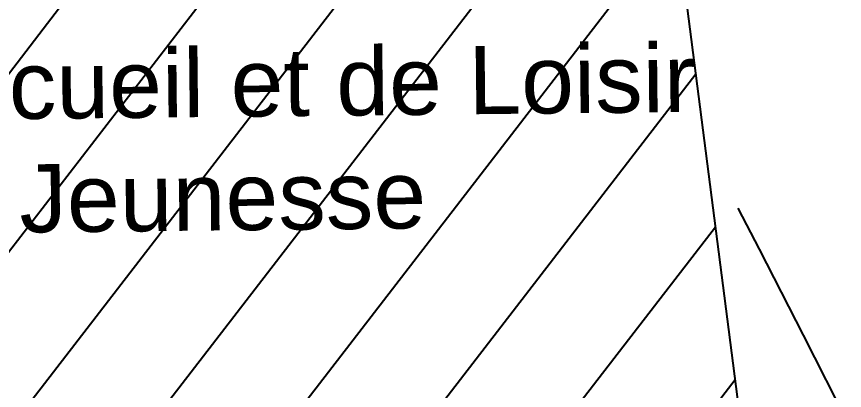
# Model space of a CAD drawing. Header units: millimetres. Extents: x 524954 to 526204, y 9523489 to 9524010.
# Drawn here: x 525605.91 to 525621.12, y 9523815.33 to 9523822.19 of the extents above; entities that cross this region are included whole.
import ezdxf

# ---------------------------------------------------------------- set-up
doc = ezdxf.new("R2010")
doc.units = ezdxf.units.MM
doc.linetypes.add('CACHE2', pattern=[4.7625, 3.175, -1.5875])
for name, color, linetype in [('Bati', 6, 'Continuous'), ('Bati_H', 1, 'Continuous'), ('CN_10_00', 1, 'Continuous'), ('Toponomie', 7, 'CACHE2')]:
    doc.layers.add(name, color=color, linetype=linetype)
doc.styles.get("Standard").update_dxf_attribs({"font": 'arial.ttf'})

msp = doc.modelspace()

# ---------------------------------------------------------------- hatches: boundary and pattern name
at = {"layer": 'Bati_H'}
h = msp.add_hatch(dxfattribs=at)
h.set_pattern_fill('_U', color=256, scale=2, angle=-127.6648, style=0, pattern_type=0)
h.set_pattern_definition([(232.33518954, (0, 0), (1.5831979346, -1.222081953), [])])
h.paths.add_polyline_path([(525613.828, 9523806.487), (525610.574, 9523806.068), (525609.917, 9523810.9), (525609.081, 9523810.777), (525608.585, 9523813.909), (525608.139, 9523814.578), (525607.292, 9523814.721), (525604.249, 9523814.304), (525604.145, 9523815.183), (525601.239, 9523814.789), (525596.868, 9523814.226), (525595.553, 9523824.308), (525617.594, 9523827.288), (525620.151, 9523807.42), (525613.813, 9523806.604)])

# ---------------------------------------------------------------- linework, layer by layer
at = {"layer": 'Bati', "flags": 128}
msp.add_lwpolyline([(525613.828, 9523806.487), (525610.574, 9523806.068), (525609.917, 9523810.9), (525609.081, 9523810.777), (525608.585, 9523813.909), (525608.139, 9523814.578), (525607.292, 9523814.721), (525604.249, 9523814.304), (525604.145, 9523815.183), (525601.239, 9523814.789), (525596.868, 9523814.226), (525595.553, 9523824.308), (525617.594, 9523827.288), (525620.151, 9523807.42), (525613.813, 9523806.604)], close=True, dxfattribs=at)
at = {"layer": 'CN_10_00', "elevation": 280, "flags": 128}
msp.add_lwpolyline([(525619.157, 9523818.678), (525619.551, 9523817.921), (525620.357, 9523816.348), (525621.197, 9523814.692)], dxfattribs=at)

# ---------------------------------------------------------------- texts
at = {"layer": 'Toponomie', "insert": (525592.011, 9523821.416), "char_height": 1.25, "width": 31.0395, "attachment_point": 1, "rotation": 0.603}
msp.add_mtext("\\pxqc;Centre d'Accueil et de Loisir \\Pde la Jeunesse", dxfattribs=at)

doc.saveas('drawing.dxf')
